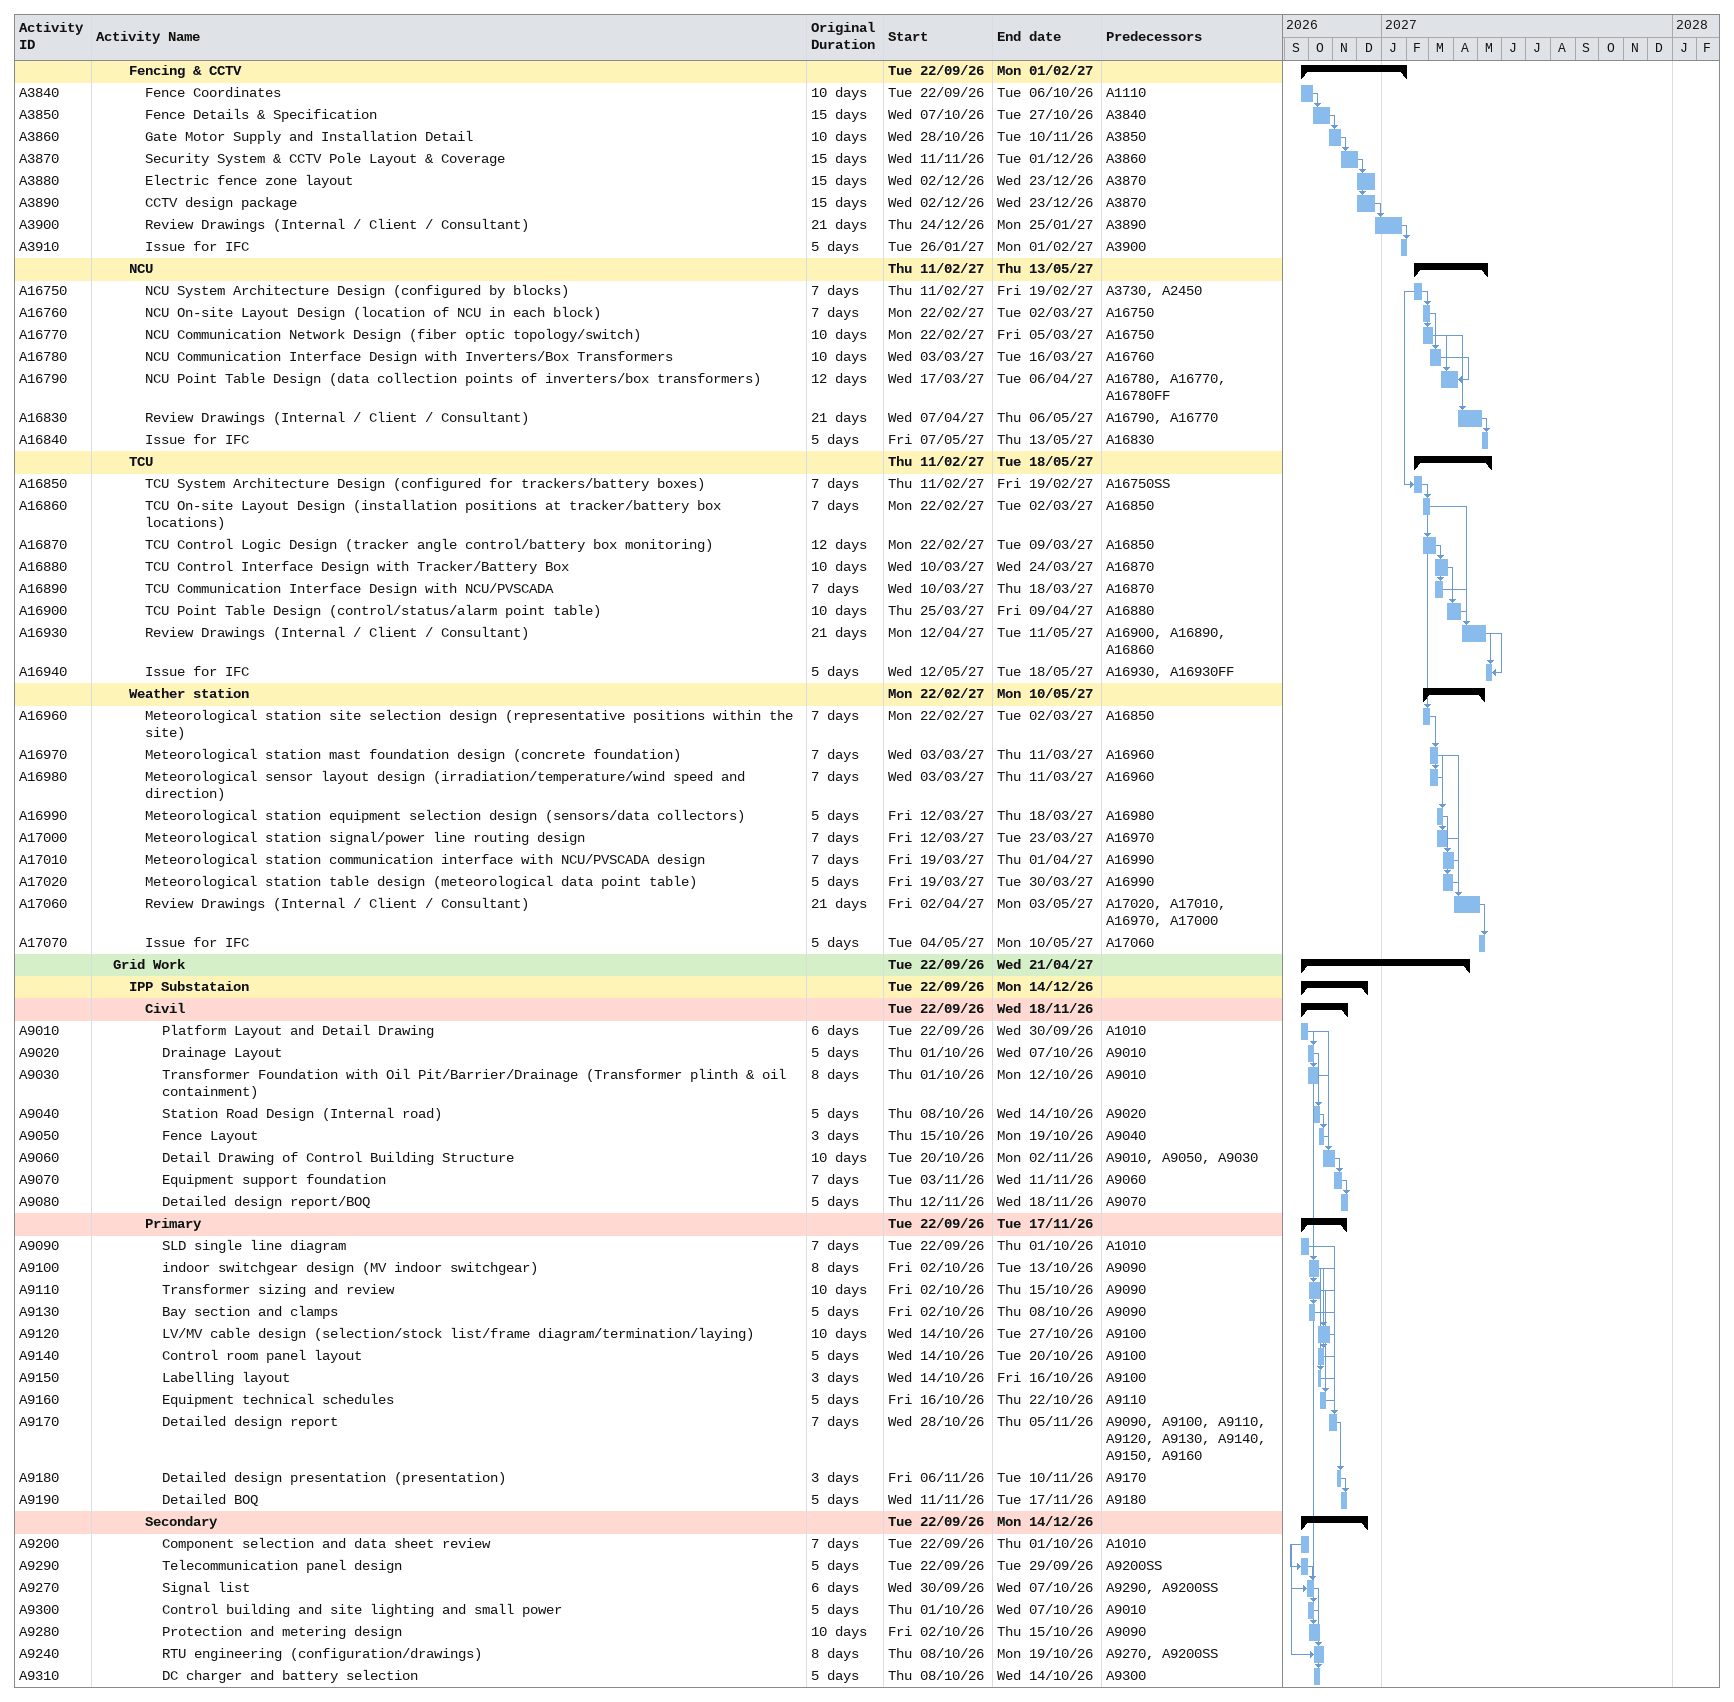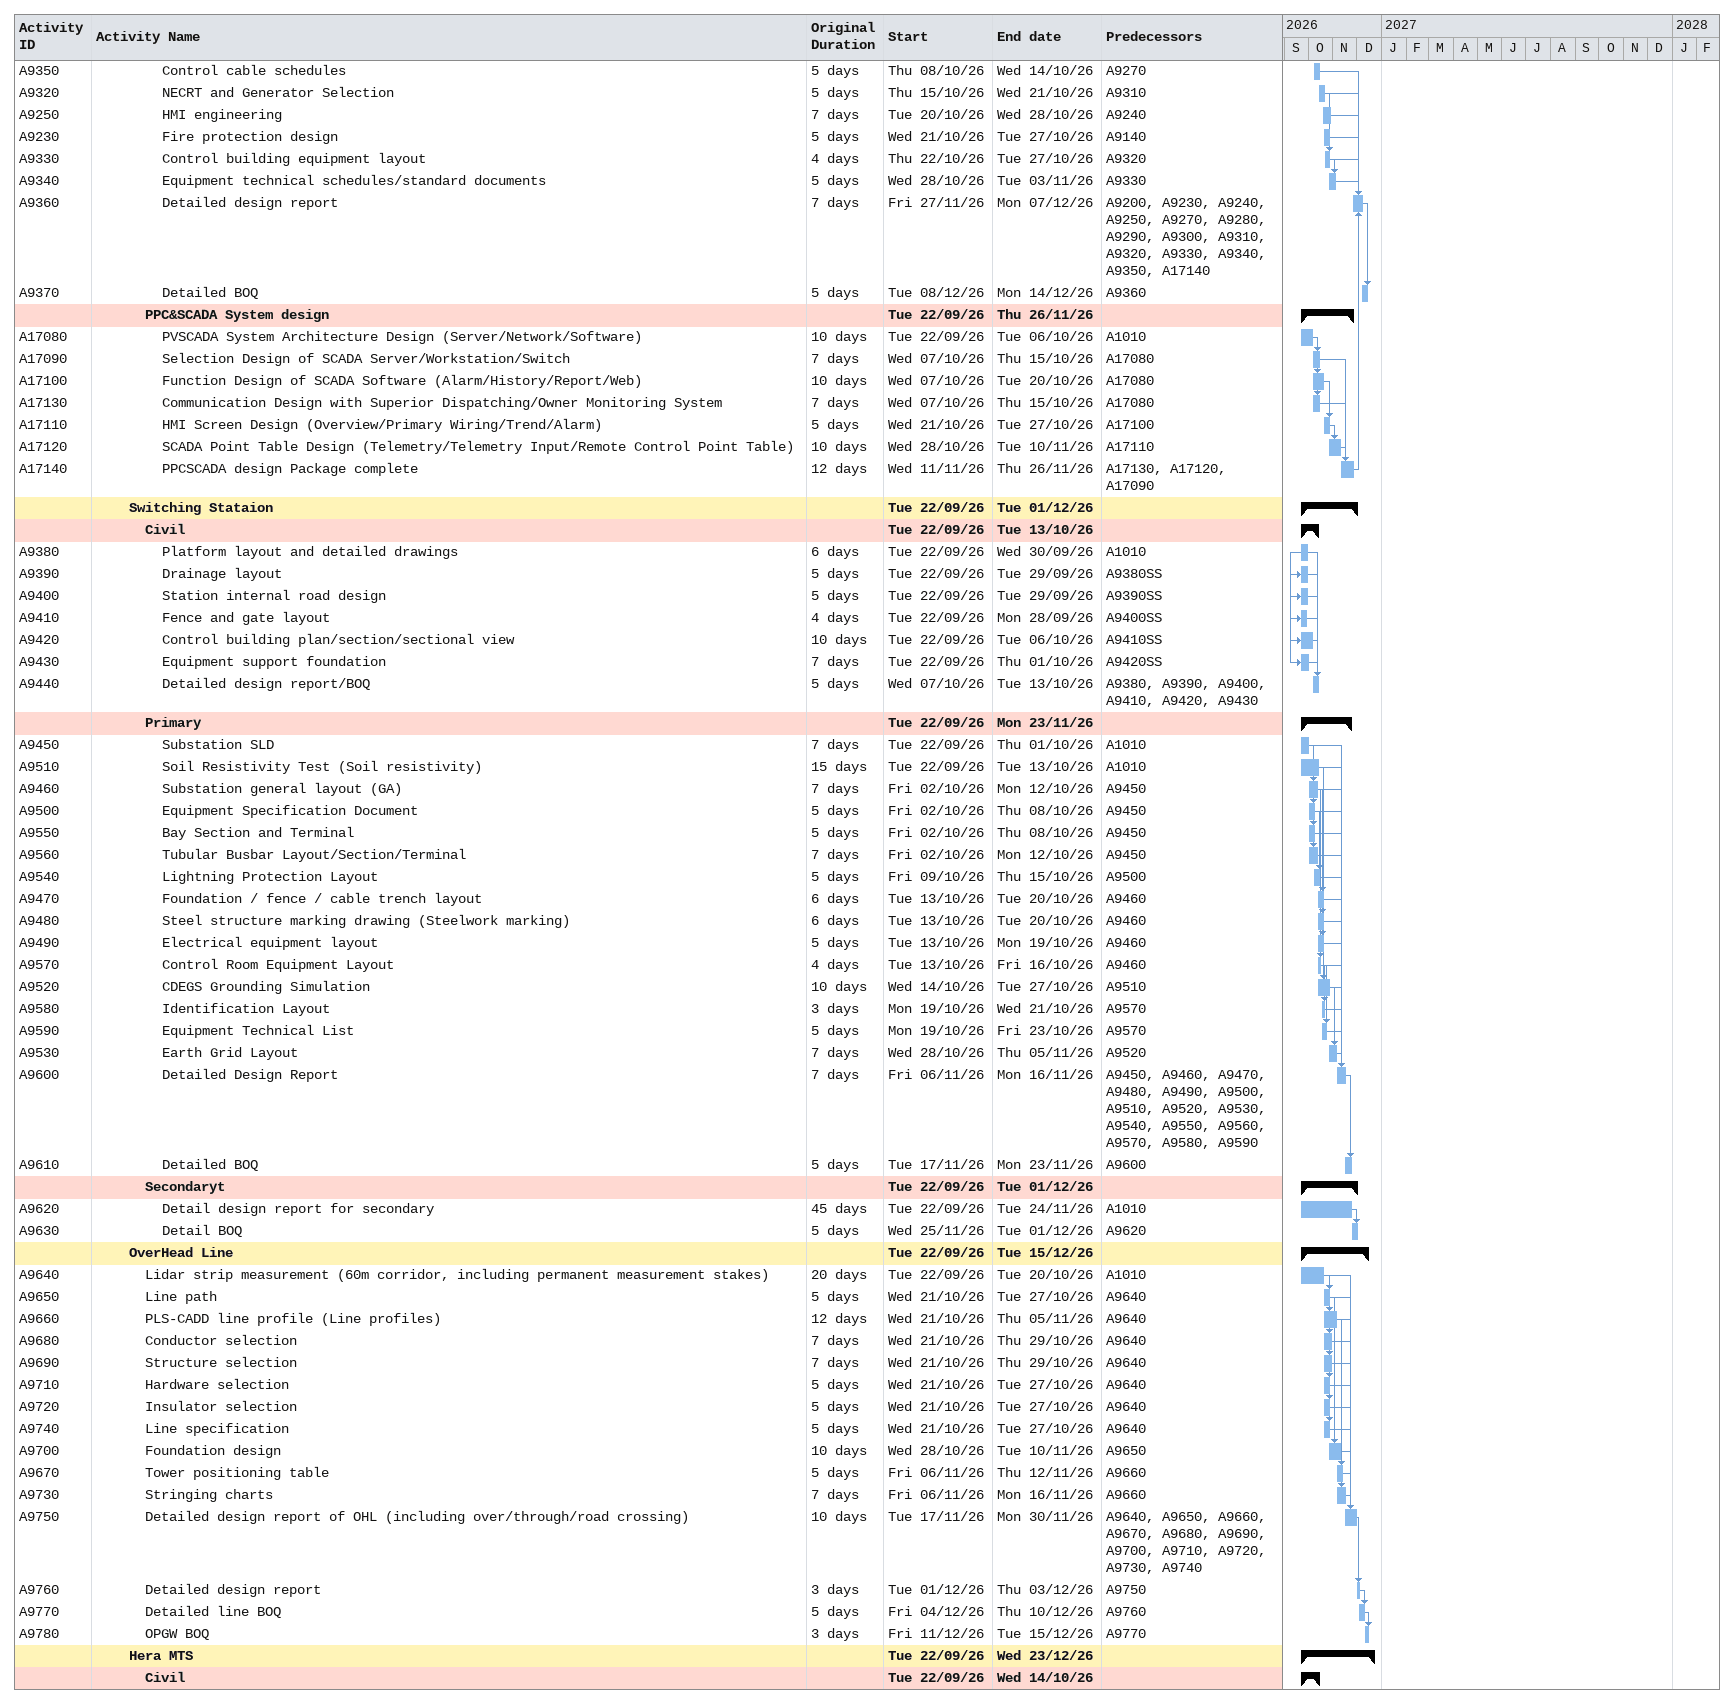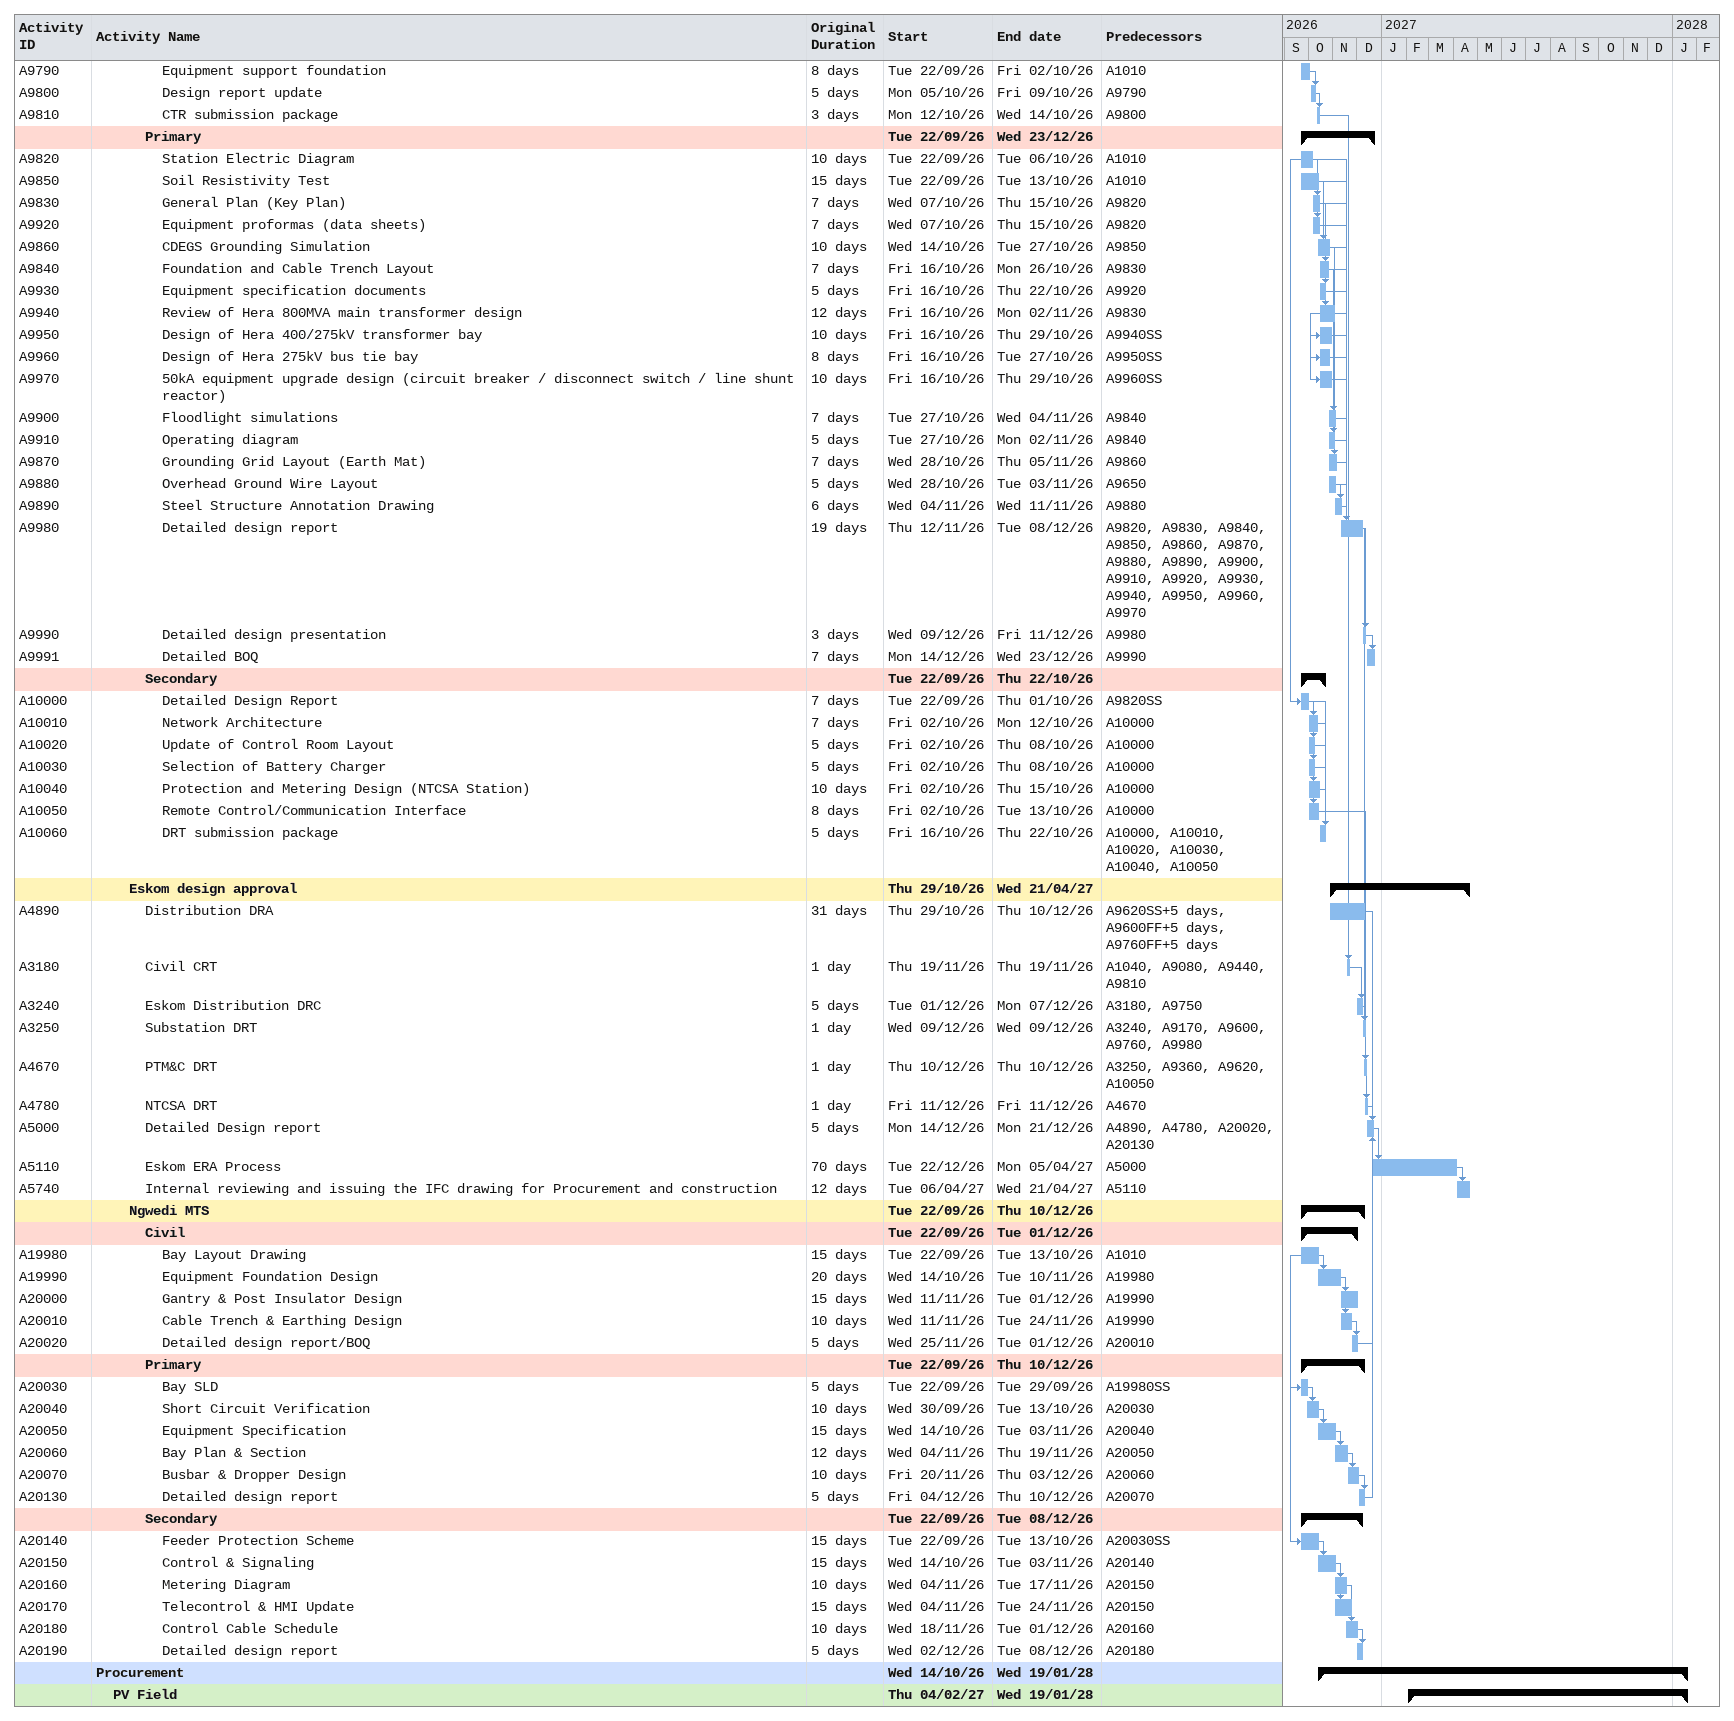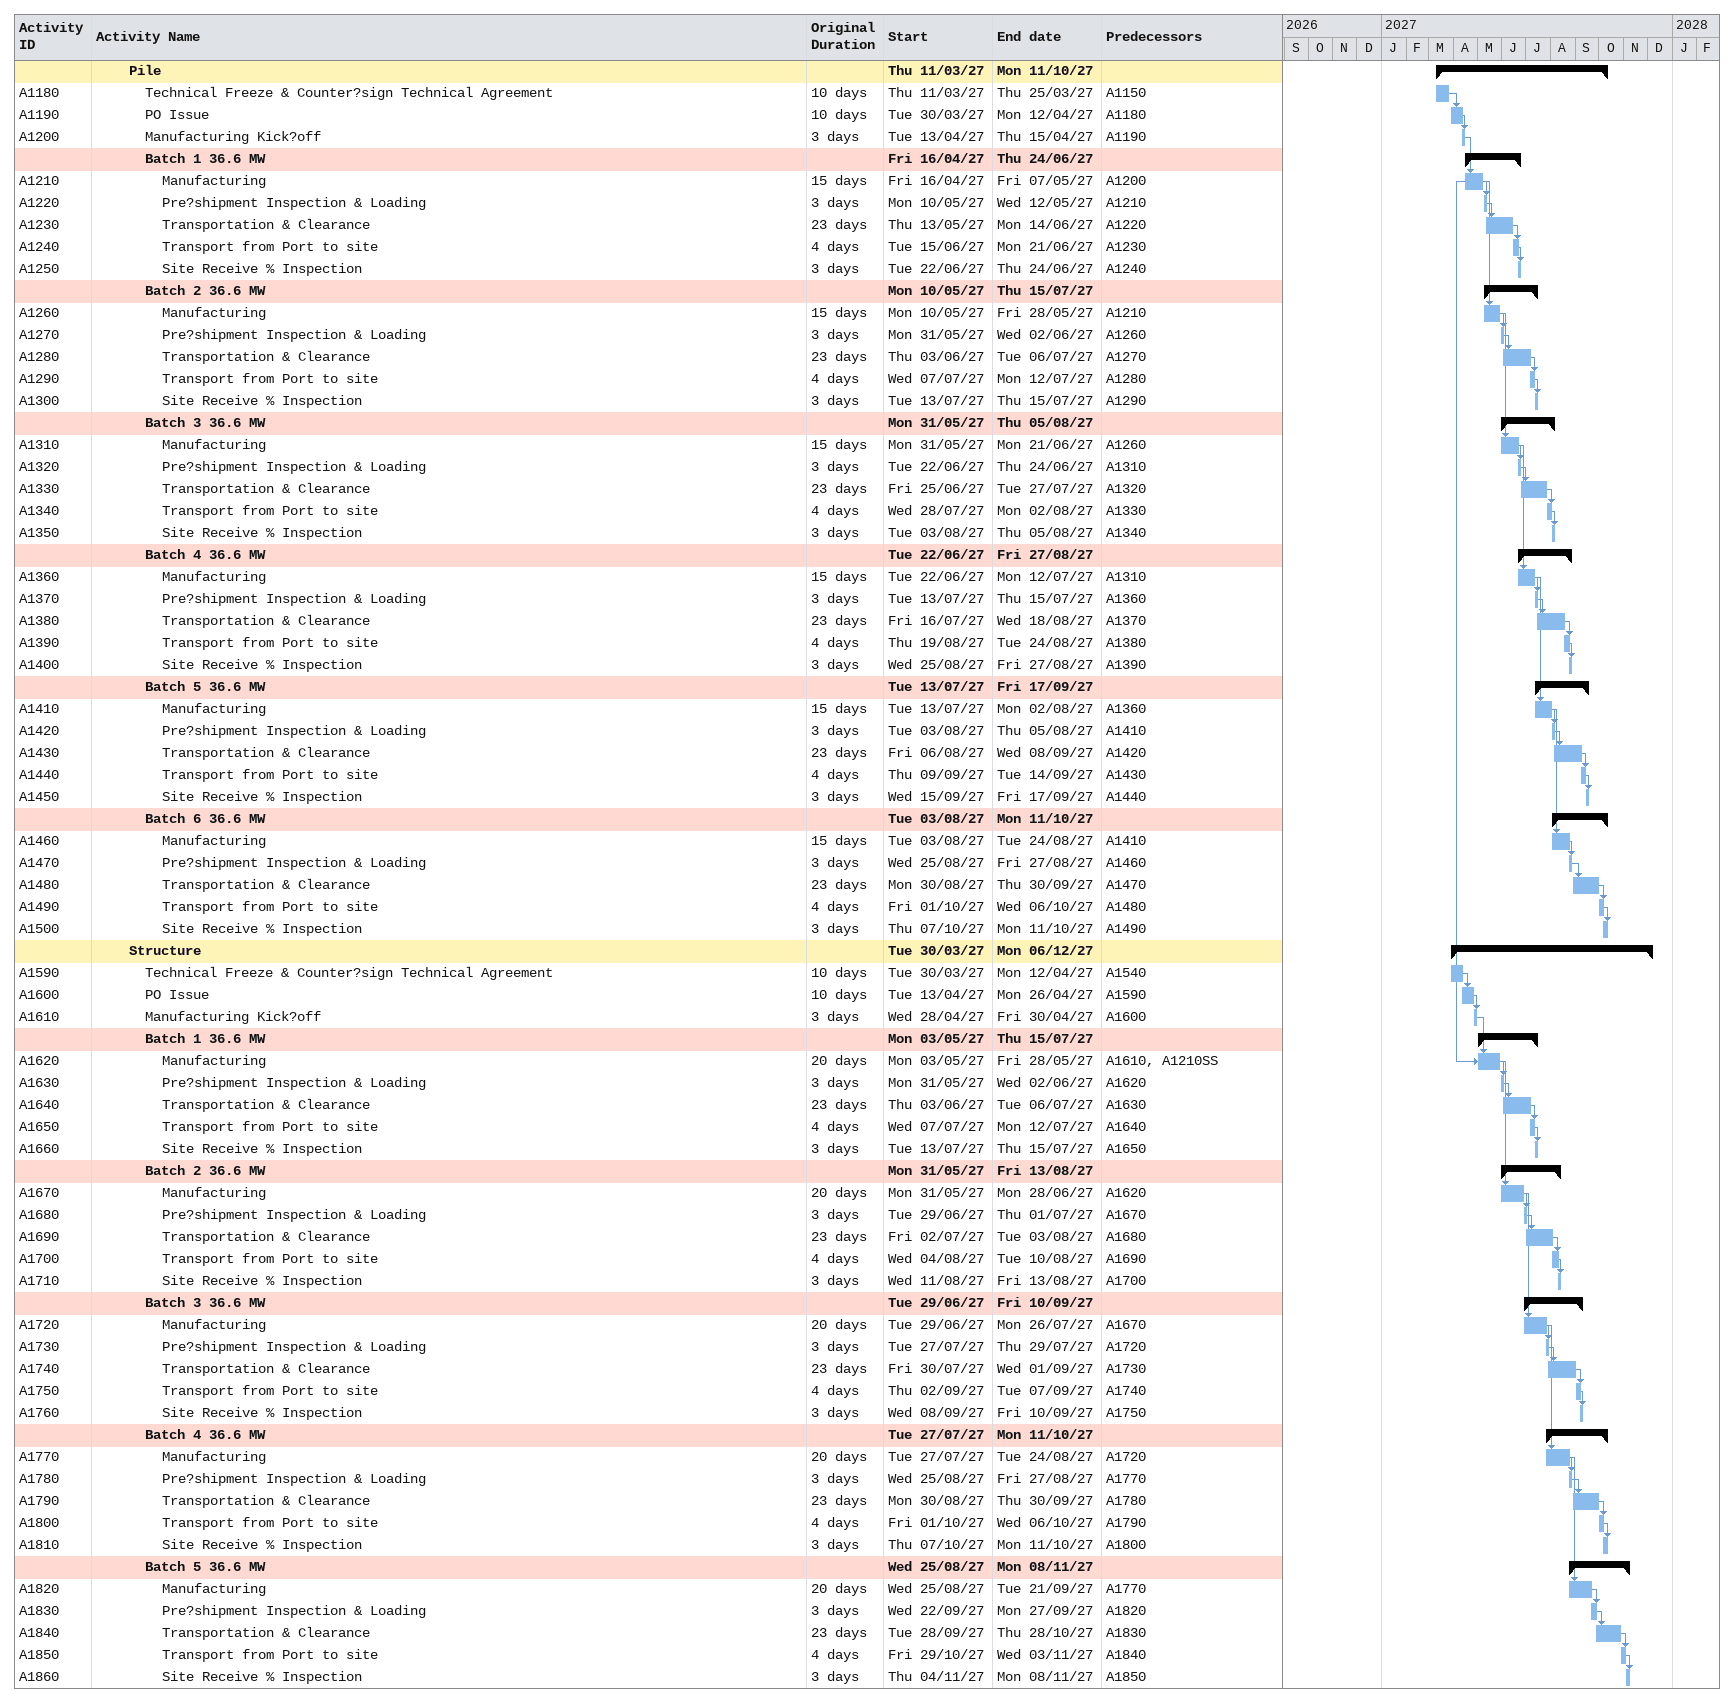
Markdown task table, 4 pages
| ID | Level | Task | Original duration | Start | Finish | Predecessors |
|---|---|---|---|---|---|---|
|  | 3 | **Fencing & CCTV** |  | 2026-09-22 | 2027-02-01 |  |
| A3840 | 4 | Fence Coordinates | 10d | 2026-09-22 | 2026-10-06 | A1110 |
| A3850 | 4 | Fence Details & Specification | 15d | 2026-10-07 | 2026-10-27 | A3840 |
| A3860 | 4 | Gate Motor Supply and Installation Detail | 10d | 2026-10-28 | 2026-11-10 | A3850 |
| A3870 | 4 | Security System & CCTV Pole Layout & Coverage | 15d | 2026-11-11 | 2026-12-01 | A3860 |
| A3880 | 4 | Electric fence zone layout | 15d | 2026-12-02 | 2026-12-23 | A3870 |
| A3890 | 4 | CCTV design package | 15d | 2026-12-02 | 2026-12-23 | A3870 |
| A3900 | 4 | Review Drawings (Internal / Client / Consultant) | 21d | 2026-12-24 | 2027-01-25 | A3890 |
| A3910 | 4 | Issue for IFC | 5d | 2027-01-26 | 2027-02-01 | A3900 |
|  | 3 | **NCU** |  | 2027-02-11 | 2027-05-13 |  |
| A16750 | 4 | NCU System Architecture Design (configured by blocks) | 7d | 2027-02-11 | 2027-02-19 | A3730, A2450 |
| A16760 | 4 | NCU On-site Layout Design (location of NCU in each block) | 7d | 2027-02-22 | 2027-03-02 | A16750 |
| A16770 | 4 | NCU Communication Network Design (fiber optic topology/switch) | 10d | 2027-02-22 | 2027-03-05 | A16750 |
| A16780 | 4 | NCU Communication Interface Design with Inverters/Box Transformers | 10d | 2027-03-03 | 2027-03-16 | A16760 |
| A16790 | 4 | NCU Point Table Design (data collection points of inverters/box transformers) | 12d | 2027-03-17 | 2027-04-06 | A16780, A16770, A16780FF |
| A16830 | 4 | Review Drawings (Internal / Client / Consultant) | 21d | 2027-04-07 | 2027-05-06 | A16790, A16770 |
| A16840 | 4 | Issue for IFC | 5d | 2027-05-07 | 2027-05-13 | A16830 |
|  | 3 | **TCU** |  | 2027-02-11 | 2027-05-18 |  |
| A16850 | 4 | TCU System Architecture Design (configured for trackers/battery boxes) | 7d | 2027-02-11 | 2027-02-19 | A16750SS |
| A16860 | 4 | TCU On-site Layout Design (installation positions at tracker/battery box locations) | 7d | 2027-02-22 | 2027-03-02 | A16850 |
| A16870 | 4 | TCU Control Logic Design (tracker angle control/battery box monitoring) | 12d | 2027-02-22 | 2027-03-09 | A16850 |
| A16880 | 4 | TCU Control Interface Design with Tracker/Battery Box | 10d | 2027-03-10 | 2027-03-24 | A16870 |
| A16890 | 4 | TCU Communication Interface Design with NCU/PVSCADA | 7d | 2027-03-10 | 2027-03-18 | A16870 |
| A16900 | 4 | TCU Point Table Design (control/status/alarm point table) | 10d | 2027-03-25 | 2027-04-09 | A16880 |
| A16930 | 4 | Review Drawings (Internal / Client / Consultant) | 21d | 2027-04-12 | 2027-05-11 | A16900, A16890, A16860 |
| A16940 | 4 | Issue for IFC | 5d | 2027-05-12 | 2027-05-18 | A16930, A16930FF |
|  | 3 | **Weather station** |  | 2027-02-22 | 2027-05-10 |  |
| A16960 | 4 | Meteorological station site selection design (representative positions within the site) | 7d | 2027-02-22 | 2027-03-02 | A16850 |
| A16970 | 4 | Meteorological station mast foundation design (concrete foundation) | 7d | 2027-03-03 | 2027-03-11 | A16960 |
| A16980 | 4 | Meteorological sensor layout design (irradiation/temperature/wind speed and direction) | 7d | 2027-03-03 | 2027-03-11 | A16960 |
| A16990 | 4 | Meteorological station equipment selection design (sensors/data collectors) | 5d | 2027-03-12 | 2027-03-18 | A16980 |
| A17000 | 4 | Meteorological station signal/power line routing design | 7d | 2027-03-12 | 2027-03-23 | A16970 |
| A17010 | 4 | Meteorological station communication interface with NCU/PVSCADA design | 7d | 2027-03-19 | 2027-04-01 | A16990 |
| A17020 | 4 | Meteorological station table design (meteorological data point table) | 5d | 2027-03-19 | 2027-03-30 | A16990 |
| A17060 | 4 | Review Drawings (Internal / Client / Consultant) | 21d | 2027-04-02 | 2027-05-03 | A17020, A17010, A16970, A17000 |
| A17070 | 4 | Issue for IFC | 5d | 2027-05-04 | 2027-05-10 | A17060 |
|  | 2 | **Grid Work** |  | 2026-09-22 | 2027-04-21 |  |
|  | 3 | **IPP Substataion** |  | 2026-09-22 | 2026-12-14 |  |
|  | 4 | **Civil** |  | 2026-09-22 | 2026-11-18 |  |
| A9010 | 5 | Platform Layout and Detail Drawing | 6d | 2026-09-22 | 2026-09-30 | A1010 |
| A9020 | 5 | Drainage Layout | 5d | 2026-10-01 | 2026-10-07 | A9010 |
| A9030 | 5 | Transformer Foundation with Oil Pit/Barrier/Drainage (Transformer plinth & oil containment) | 8d | 2026-10-01 | 2026-10-12 | A9010 |
| A9040 | 5 | Station Road Design (Internal road) | 5d | 2026-10-08 | 2026-10-14 | A9020 |
| A9050 | 5 | Fence Layout | 3d | 2026-10-15 | 2026-10-19 | A9040 |
| A9060 | 5 | Detail Drawing of Control Building Structure | 10d | 2026-10-20 | 2026-11-02 | A9010, A9050, A9030 |
| A9070 | 5 | Equipment support foundation | 7d | 2026-11-03 | 2026-11-11 | A9060 |
| A9080 | 5 | Detailed design report/BOQ | 5d | 2026-11-12 | 2026-11-18 | A9070 |
|  | 4 | **Primary** |  | 2026-09-22 | 2026-11-17 |  |
| A9090 | 5 | SLD single line diagram | 7d | 2026-09-22 | 2026-10-01 | A1010 |
| A9100 | 5 | indoor switchgear design (MV indoor switchgear) | 8d | 2026-10-02 | 2026-10-13 | A9090 |
| A9110 | 5 | Transformer sizing and review | 10d | 2026-10-02 | 2026-10-15 | A9090 |
| A9130 | 5 | Bay section and clamps | 5d | 2026-10-02 | 2026-10-08 | A9090 |
| A9120 | 5 | LV/MV cable design (selection/stock list/frame diagram/termination/laying) | 10d | 2026-10-14 | 2026-10-27 | A9100 |
| A9140 | 5 | Control room panel layout | 5d | 2026-10-14 | 2026-10-20 | A9100 |
| A9150 | 5 | Labelling layout | 3d | 2026-10-14 | 2026-10-16 | A9100 |
| A9160 | 5 | Equipment technical schedules | 5d | 2026-10-16 | 2026-10-22 | A9110 |
| A9170 | 5 | Detailed design report | 7d | 2026-10-28 | 2026-11-05 | A9090, A9100, A9110, A9120, A9130, A9140, A9150, A9160 |
| A9180 | 5 | Detailed design presentation (presentation) | 3d | 2026-11-06 | 2026-11-10 | A9170 |
| A9190 | 5 | Detailed BOQ | 5d | 2026-11-11 | 2026-11-17 | A9180 |
|  | 4 | **Secondary** |  | 2026-09-22 | 2026-12-14 |  |
| A9200 | 5 | Component selection and data sheet review | 7d | 2026-09-22 | 2026-10-01 | A1010 |
| A9290 | 5 | Telecommunication panel design | 5d | 2026-09-22 | 2026-09-29 | A9200SS |
| A9270 | 5 | Signal list | 6d | 2026-09-30 | 2026-10-07 | A9290, A9200SS |
| A9300 | 5 | Control building and site lighting and small power | 5d | 2026-10-01 | 2026-10-07 | A9010 |
| A9280 | 5 | Protection and metering design | 10d | 2026-10-02 | 2026-10-15 | A9090 |
| A9240 | 5 | RTU engineering (configuration/drawings) | 8d | 2026-10-08 | 2026-10-19 | A9270, A9200SS |
| A9310 | 5 | DC charger and battery selection | 5d | 2026-10-08 | 2026-10-14 | A9300 |
| A9350 | 5 | Control cable schedules | 5d | 2026-10-08 | 2026-10-14 | A9270 |
| A9320 | 5 | NECRT and Generator Selection | 5d | 2026-10-15 | 2026-10-21 | A9310 |
| A9250 | 5 | HMI engineering | 7d | 2026-10-20 | 2026-10-28 | A9240 |
| A9230 | 5 | Fire protection design | 5d | 2026-10-21 | 2026-10-27 | A9140 |
| A9330 | 5 | Control building equipment layout | 4d | 2026-10-22 | 2026-10-27 | A9320 |
| A9340 | 5 | Equipment technical schedules/standard documents | 5d | 2026-10-28 | 2026-11-03 | A9330 |
| A9360 | 5 | Detailed design report | 7d | 2026-11-27 | 2026-12-07 | A9200, A9230, A9240, A9250, A9270, A9280, A9290, A9300, A9310, A9320, A9330, A9340, A9350, A17140 |
| A9370 | 5 | Detailed BOQ | 5d | 2026-12-08 | 2026-12-14 | A9360 |
|  | 4 | **PPC&SCADA System design** |  | 2026-09-22 | 2026-11-26 |  |
| A17080 | 5 | PVSCADA System Architecture Design (Server/Network/Software) | 10d | 2026-09-22 | 2026-10-06 | A1010 |
| A17090 | 5 | Selection Design of SCADA Server/Workstation/Switch | 7d | 2026-10-07 | 2026-10-15 | A17080 |
| A17100 | 5 | Function Design of SCADA Software (Alarm/History/Report/Web) | 10d | 2026-10-07 | 2026-10-20 | A17080 |
| A17130 | 5 | Communication Design with Superior Dispatching/Owner Monitoring System | 7d | 2026-10-07 | 2026-10-15 | A17080 |
| A17110 | 5 | HMI Screen Design (Overview/Primary Wiring/Trend/Alarm) | 5d | 2026-10-21 | 2026-10-27 | A17100 |
| A17120 | 5 | SCADA Point Table Design (Telemetry/Telemetry Input/Remote Control Point Table) | 10d | 2026-10-28 | 2026-11-10 | A17110 |
| A17140 | 5 | PPCSCADA design Package complete | 12d | 2026-11-11 | 2026-11-26 | A17130, A17120, A17090 |
|  | 3 | **Switching Stataion** |  | 2026-09-22 | 2026-12-01 |  |
|  | 4 | **Civil** |  | 2026-09-22 | 2026-10-13 |  |
| A9380 | 5 | Platform layout and detailed drawings | 6d | 2026-09-22 | 2026-09-30 | A1010 |
| A9390 | 5 | Drainage layout | 5d | 2026-09-22 | 2026-09-29 | A9380SS |
| A9400 | 5 | Station internal road design | 5d | 2026-09-22 | 2026-09-29 | A9390SS |
| A9410 | 5 | Fence and gate layout | 4d | 2026-09-22 | 2026-09-28 | A9400SS |
| A9420 | 5 | Control building plan/section/sectional view | 10d | 2026-09-22 | 2026-10-06 | A9410SS |
| A9430 | 5 | Equipment support foundation | 7d | 2026-09-22 | 2026-10-01 | A9420SS |
| A9440 | 5 | Detailed design report/BOQ | 5d | 2026-10-07 | 2026-10-13 | A9380, A9390, A9400, A9410, A9420, A9430 |
|  | 4 | **Primary** |  | 2026-09-22 | 2026-11-23 |  |
| A9450 | 5 | Substation SLD | 7d | 2026-09-22 | 2026-10-01 | A1010 |
| A9510 | 5 | Soil Resistivity Test (Soil resistivity) | 15d | 2026-09-22 | 2026-10-13 | A1010 |
| A9460 | 5 | Substation general layout (GA) | 7d | 2026-10-02 | 2026-10-12 | A9450 |
| A9500 | 5 | Equipment Specification Document | 5d | 2026-10-02 | 2026-10-08 | A9450 |
| A9550 | 5 | Bay Section and Terminal | 5d | 2026-10-02 | 2026-10-08 | A9450 |
| A9560 | 5 | Tubular Busbar Layout/Section/Terminal | 7d | 2026-10-02 | 2026-10-12 | A9450 |
| A9540 | 5 | Lightning Protection Layout | 5d | 2026-10-09 | 2026-10-15 | A9500 |
| A9470 | 5 | Foundation / fence / cable trench layout | 6d | 2026-10-13 | 2026-10-20 | A9460 |
| A9480 | 5 | Steel structure marking drawing (Steelwork marking) | 6d | 2026-10-13 | 2026-10-20 | A9460 |
| A9490 | 5 | Electrical equipment layout | 5d | 2026-10-13 | 2026-10-19 | A9460 |
| A9570 | 5 | Control Room Equipment Layout | 4d | 2026-10-13 | 2026-10-16 | A9460 |
| A9520 | 5 | CDEGS Grounding Simulation | 10d | 2026-10-14 | 2026-10-27 | A9510 |
| A9580 | 5 | Identification Layout | 3d | 2026-10-19 | 2026-10-21 | A9570 |
| A9590 | 5 | Equipment Technical List | 5d | 2026-10-19 | 2026-10-23 | A9570 |
| A9530 | 5 | Earth Grid Layout | 7d | 2026-10-28 | 2026-11-05 | A9520 |
| A9600 | 5 | Detailed Design Report | 7d | 2026-11-06 | 2026-11-16 | A9450, A9460, A9470, A9480, A9490, A9500, A9510, A9520, A9530, A9540, A9550, A9560, A9570, A9580, A9590 |
| A9610 | 5 | Detailed BOQ | 5d | 2026-11-17 | 2026-11-23 | A9600 |
|  | 4 | **Secondaryt** |  | 2026-09-22 | 2026-12-01 |  |
| A9620 | 5 | Detail design report for secondary | 45d | 2026-09-22 | 2026-11-24 | A1010 |
| A9630 | 5 | Detail BOQ | 5d | 2026-11-25 | 2026-12-01 | A9620 |
|  | 3 | **OverHead Line** |  | 2026-09-22 | 2026-12-15 |  |
| A9640 | 4 | Lidar strip measurement (60m corridor, including permanent measurement stakes) | 20d | 2026-09-22 | 2026-10-20 | A1010 |
| A9650 | 4 | Line path | 5d | 2026-10-21 | 2026-10-27 | A9640 |
| A9660 | 4 | PLS-CADD line profile (Line profiles) | 12d | 2026-10-21 | 2026-11-05 | A9640 |
| A9680 | 4 | Conductor selection | 7d | 2026-10-21 | 2026-10-29 | A9640 |
| A9690 | 4 | Structure selection | 7d | 2026-10-21 | 2026-10-29 | A9640 |
| A9710 | 4 | Hardware selection | 5d | 2026-10-21 | 2026-10-27 | A9640 |
| A9720 | 4 | Insulator selection | 5d | 2026-10-21 | 2026-10-27 | A9640 |
| A9740 | 4 | Line specification | 5d | 2026-10-21 | 2026-10-27 | A9640 |
| A9700 | 4 | Foundation design | 10d | 2026-10-28 | 2026-11-10 | A9650 |
| A9670 | 4 | Tower positioning table | 5d | 2026-11-06 | 2026-11-12 | A9660 |
| A9730 | 4 | Stringing charts | 7d | 2026-11-06 | 2026-11-16 | A9660 |
| A9750 | 4 | Detailed design report of OHL (including over/through/road crossing) | 10d | 2026-11-17 | 2026-11-30 | A9640, A9650, A9660, A9670, A9680, A9690, A9700, A9710, A9720, A9730, A9740 |
| A9760 | 4 | Detailed design report | 3d | 2026-12-01 | 2026-12-03 | A9750 |
| A9770 | 4 | Detailed line BOQ | 5d | 2026-12-04 | 2026-12-10 | A9760 |
| A9780 | 4 | OPGW BOQ | 3d | 2026-12-11 | 2026-12-15 | A9770 |
|  | 3 | **Hera MTS** |  | 2026-09-22 | 2026-12-23 |  |
|  | 4 | **Civil** |  | 2026-09-22 | 2026-10-14 |  |
| A9790 | 5 | Equipment support foundation | 8d | 2026-09-22 | 2026-10-02 | A1010 |
| A9800 | 5 | Design report update | 5d | 2026-10-05 | 2026-10-09 | A9790 |
| A9810 | 5 | CTR submission package | 3d | 2026-10-12 | 2026-10-14 | A9800 |
|  | 4 | **Primary** |  | 2026-09-22 | 2026-12-23 |  |
| A9820 | 5 | Station Electric Diagram | 10d | 2026-09-22 | 2026-10-06 | A1010 |
| A9850 | 5 | Soil Resistivity Test | 15d | 2026-09-22 | 2026-10-13 | A1010 |
| A9830 | 5 | General Plan (Key Plan) | 7d | 2026-10-07 | 2026-10-15 | A9820 |
| A9920 | 5 | Equipment proformas (data sheets) | 7d | 2026-10-07 | 2026-10-15 | A9820 |
| A9860 | 5 | CDEGS Grounding Simulation | 10d | 2026-10-14 | 2026-10-27 | A9850 |
| A9840 | 5 | Foundation and Cable Trench Layout | 7d | 2026-10-16 | 2026-10-26 | A9830 |
| A9930 | 5 | Equipment specification documents | 5d | 2026-10-16 | 2026-10-22 | A9920 |
| A9940 | 5 | Review of Hera 800MVA main transformer design | 12d | 2026-10-16 | 2026-11-02 | A9830 |
| A9950 | 5 | Design of Hera 400/275kV transformer bay | 10d | 2026-10-16 | 2026-10-29 | A9940SS |
| A9960 | 5 | Design of Hera 275kV bus tie bay | 8d | 2026-10-16 | 2026-10-27 | A9950SS |
| A9970 | 5 | 50kA equipment upgrade design (circuit breaker / disconnect switch / line shunt reactor) | 10d | 2026-10-16 | 2026-10-29 | A9960SS |
| A9900 | 5 | Floodlight simulations | 7d | 2026-10-27 | 2026-11-04 | A9840 |
| A9910 | 5 | Operating diagram | 5d | 2026-10-27 | 2026-11-02 | A9840 |
| A9870 | 5 | Grounding Grid Layout (Earth Mat) | 7d | 2026-10-28 | 2026-11-05 | A9860 |
| A9880 | 5 | Overhead Ground Wire Layout | 5d | 2026-10-28 | 2026-11-03 | A9650 |
| A9890 | 5 | Steel Structure Annotation Drawing | 6d | 2026-11-04 | 2026-11-11 | A9880 |
| A9980 | 5 | Detailed design report | 19d | 2026-11-12 | 2026-12-08 | A9820, A9830, A9840, A9850, A9860, A9870, A9880, A9890, A9900, A9910, A9920, A9930, A9940, A9950, A9960, A9970 |
| A9990 | 5 | Detailed design presentation | 3d | 2026-12-09 | 2026-12-11 | A9980 |
| A9991 | 5 | Detailed BOQ | 7d | 2026-12-14 | 2026-12-23 | A9990 |
|  | 4 | **Secondary** |  | 2026-09-22 | 2026-10-22 |  |
| A10000 | 5 | Detailed Design Report | 7d | 2026-09-22 | 2026-10-01 | A9820SS |
| A10010 | 5 | Network Architecture | 7d | 2026-10-02 | 2026-10-12 | A10000 |
| A10020 | 5 | Update of Control Room Layout | 5d | 2026-10-02 | 2026-10-08 | A10000 |
| A10030 | 5 | Selection of Battery Charger | 5d | 2026-10-02 | 2026-10-08 | A10000 |
| A10040 | 5 | Protection and Metering Design (NTCSA Station) | 10d | 2026-10-02 | 2026-10-15 | A10000 |
| A10050 | 5 | Remote Control/Communication Interface | 8d | 2026-10-02 | 2026-10-13 | A10000 |
| A10060 | 5 | DRT submission package | 5d | 2026-10-16 | 2026-10-22 | A10000, A10010, A10020, A10030, A10040, A10050 |
|  | 3 | **Eskom design approval** |  | 2026-10-29 | 2027-04-21 |  |
| A4890 | 4 | Distribution DRA | 31d | 2026-10-29 | 2026-12-10 | A9620SS+5d, A9600FF+5d, A9760FF+5d |
| A3180 | 4 | Civil CRT | 1d | 2026-11-19 | 2026-11-19 | A1040, A9080, A9440, A9810 |
| A3240 | 4 | Eskom Distribution DRC | 5d | 2026-12-01 | 2026-12-07 | A3180, A9750 |
| A3250 | 4 | Substation DRT | 1d | 2026-12-09 | 2026-12-09 | A3240, A9170, A9600, A9760, A9980 |
| A4670 | 4 | PTM&C DRT | 1d | 2026-12-10 | 2026-12-10 | A3250, A9360, A9620, A10050 |
| A4780 | 4 | NTCSA DRT | 1d | 2026-12-11 | 2026-12-11 | A4670 |
| A5000 | 4 | Detailed Design report | 5d | 2026-12-14 | 2026-12-21 | A4890, A4780, A20020, A20130 |
| A5110 | 4 | Eskom ERA Process | 70d | 2026-12-22 | 2027-04-05 | A5000 |
| A5740 | 4 | Internal reviewing and issuing the IFC drawing for Procurement and construction | 12d | 2027-04-06 | 2027-04-21 | A5110 |
|  | 3 | **Ngwedi MTS** |  | 2026-09-22 | 2026-12-10 |  |
|  | 4 | **Civil** |  | 2026-09-22 | 2026-12-01 |  |
| A19980 | 5 | Bay Layout Drawing | 15d | 2026-09-22 | 2026-10-13 | A1010 |
| A19990 | 5 | Equipment Foundation Design | 20d | 2026-10-14 | 2026-11-10 | A19980 |
| A20000 | 5 | Gantry & Post Insulator Design | 15d | 2026-11-11 | 2026-12-01 | A19990 |
| A20010 | 5 | Cable Trench & Earthing Design | 10d | 2026-11-11 | 2026-11-24 | A19990 |
| A20020 | 5 | Detailed design report/BOQ | 5d | 2026-11-25 | 2026-12-01 | A20010 |
|  | 4 | **Primary** |  | 2026-09-22 | 2026-12-10 |  |
| A20030 | 5 | Bay SLD | 5d | 2026-09-22 | 2026-09-29 | A19980SS |
| A20040 | 5 | Short Circuit Verification | 10d | 2026-09-30 | 2026-10-13 | A20030 |
| A20050 | 5 | Equipment Specification | 15d | 2026-10-14 | 2026-11-03 | A20040 |
| A20060 | 5 | Bay Plan & Section | 12d | 2026-11-04 | 2026-11-19 | A20050 |
| A20070 | 5 | Busbar & Dropper Design | 10d | 2026-11-20 | 2026-12-03 | A20060 |
| A20130 | 5 | Detailed design report | 5d | 2026-12-04 | 2026-12-10 | A20070 |
|  | 4 | **Secondary** |  | 2026-09-22 | 2026-12-08 |  |
| A20140 | 5 | Feeder Protection Scheme | 15d | 2026-09-22 | 2026-10-13 | A20030SS |
| A20150 | 5 | Control & Signaling | 15d | 2026-10-14 | 2026-11-03 | A20140 |
| A20160 | 5 | Metering Diagram | 10d | 2026-11-04 | 2026-11-17 | A20150 |
| A20170 | 5 | Telecontrol & HMI Update | 15d | 2026-11-04 | 2026-11-24 | A20150 |
| A20180 | 5 | Control Cable Schedule | 10d | 2026-11-18 | 2026-12-01 | A20160 |
| A20190 | 5 | Detailed design report | 5d | 2026-12-02 | 2026-12-08 | A20180 |
|  | 1 | **Procurement** |  | 2026-10-14 | 2028-01-19 |  |
|  | 2 | **PV Field** |  | 2027-02-04 | 2028-01-19 |  |
|  | 3 | **Pile** |  | 2027-03-11 | 2027-10-11 |  |
| A1180 | 4 | Technical Freeze & Counter?sign Technical Agreement | 10d | 2027-03-11 | 2027-03-25 | A1150 |
| A1190 | 4 | PO Issue | 10d | 2027-03-30 | 2027-04-12 | A1180 |
| A1200 | 4 | Manufacturing Kick?off | 3d | 2027-04-13 | 2027-04-15 | A1190 |
|  | 4 | **Batch 1 36.6 MW** |  | 2027-04-16 | 2027-06-24 |  |
| A1210 | 5 | Manufacturing | 15d | 2027-04-16 | 2027-05-07 | A1200 |
| A1220 | 5 | Pre?shipment Inspection & Loading | 3d | 2027-05-10 | 2027-05-12 | A1210 |
| A1230 | 5 | Transportation & Clearance | 23d | 2027-05-13 | 2027-06-14 | A1220 |
| A1240 | 5 | Transport from Port to site | 4d | 2027-06-15 | 2027-06-21 | A1230 |
| A1250 | 5 | Site Receive % Inspection | 3d | 2027-06-22 | 2027-06-24 | A1240 |
|  | 4 | **Batch 2 36.6 MW** |  | 2027-05-10 | 2027-07-15 |  |
| A1260 | 5 | Manufacturing | 15d | 2027-05-10 | 2027-05-28 | A1210 |
| A1270 | 5 | Pre?shipment Inspection & Loading | 3d | 2027-05-31 | 2027-06-02 | A1260 |
| A1280 | 5 | Transportation & Clearance | 23d | 2027-06-03 | 2027-07-06 | A1270 |
| A1290 | 5 | Transport from Port to site | 4d | 2027-07-07 | 2027-07-12 | A1280 |
| A1300 | 5 | Site Receive % Inspection | 3d | 2027-07-13 | 2027-07-15 | A1290 |
|  | 4 | **Batch 3 36.6 MW** |  | 2027-05-31 | 2027-08-05 |  |
| A1310 | 5 | Manufacturing | 15d | 2027-05-31 | 2027-06-21 | A1260 |
| A1320 | 5 | Pre?shipment Inspection & Loading | 3d | 2027-06-22 | 2027-06-24 | A1310 |
| A1330 | 5 | Transportation & Clearance | 23d | 2027-06-25 | 2027-07-27 | A1320 |
| A1340 | 5 | Transport from Port to site | 4d | 2027-07-28 | 2027-08-02 | A1330 |
| A1350 | 5 | Site Receive % Inspection | 3d | 2027-08-03 | 2027-08-05 | A1340 |
|  | 4 | **Batch 4 36.6 MW** |  | 2027-06-22 | 2027-08-27 |  |
| A1360 | 5 | Manufacturing | 15d | 2027-06-22 | 2027-07-12 | A1310 |
| A1370 | 5 | Pre?shipment Inspection & Loading | 3d | 2027-07-13 | 2027-07-15 | A1360 |
| A1380 | 5 | Transportation & Clearance | 23d | 2027-07-16 | 2027-08-18 | A1370 |
| A1390 | 5 | Transport from Port to site | 4d | 2027-08-19 | 2027-08-24 | A1380 |
| A1400 | 5 | Site Receive % Inspection | 3d | 2027-08-25 | 2027-08-27 | A1390 |
|  | 4 | **Batch 5 36.6 MW** |  | 2027-07-13 | 2027-09-17 |  |
| A1410 | 5 | Manufacturing | 15d | 2027-07-13 | 2027-08-02 | A1360 |
| A1420 | 5 | Pre?shipment Inspection & Loading | 3d | 2027-08-03 | 2027-08-05 | A1410 |
| A1430 | 5 | Transportation & Clearance | 23d | 2027-08-06 | 2027-09-08 | A1420 |
| A1440 | 5 | Transport from Port to site | 4d | 2027-09-09 | 2027-09-14 | A1430 |
| A1450 | 5 | Site Receive % Inspection | 3d | 2027-09-15 | 2027-09-17 | A1440 |
|  | 4 | **Batch 6 36.6 MW** |  | 2027-08-03 | 2027-10-11 |  |
| A1460 | 5 | Manufacturing | 15d | 2027-08-03 | 2027-08-24 | A1410 |
| A1470 | 5 | Pre?shipment Inspection & Loading | 3d | 2027-08-25 | 2027-08-27 | A1460 |
| A1480 | 5 | Transportation & Clearance | 23d | 2027-08-30 | 2027-09-30 | A1470 |
| A1490 | 5 | Transport from Port to site | 4d | 2027-10-01 | 2027-10-06 | A1480 |
| A1500 | 5 | Site Receive % Inspection | 3d | 2027-10-07 | 2027-10-11 | A1490 |
|  | 3 | **Structure** |  | 2027-03-30 | 2027-12-06 |  |
| A1590 | 4 | Technical Freeze & Counter?sign Technical Agreement | 10d | 2027-03-30 | 2027-04-12 | A1540 |
| A1600 | 4 | PO Issue | 10d | 2027-04-13 | 2027-04-26 | A1590 |
| A1610 | 4 | Manufacturing Kick?off | 3d | 2027-04-28 | 2027-04-30 | A1600 |
|  | 4 | **Batch 1 36.6 MW** |  | 2027-05-03 | 2027-07-15 |  |
| A1620 | 5 | Manufacturing | 20d | 2027-05-03 | 2027-05-28 | A1610, A1210SS |
| A1630 | 5 | Pre?shipment Inspection & Loading | 3d | 2027-05-31 | 2027-06-02 | A1620 |
| A1640 | 5 | Transportation & Clearance | 23d | 2027-06-03 | 2027-07-06 | A1630 |
| A1650 | 5 | Transport from Port to site | 4d | 2027-07-07 | 2027-07-12 | A1640 |
| A1660 | 5 | Site Receive % Inspection | 3d | 2027-07-13 | 2027-07-15 | A1650 |
|  | 4 | **Batch 2 36.6 MW** |  | 2027-05-31 | 2027-08-13 |  |
| A1670 | 5 | Manufacturing | 20d | 2027-05-31 | 2027-06-28 | A1620 |
| A1680 | 5 | Pre?shipment Inspection & Loading | 3d | 2027-06-29 | 2027-07-01 | A1670 |
| A1690 | 5 | Transportation & Clearance | 23d | 2027-07-02 | 2027-08-03 | A1680 |
| A1700 | 5 | Transport from Port to site | 4d | 2027-08-04 | 2027-08-10 | A1690 |
| A1710 | 5 | Site Receive % Inspection | 3d | 2027-08-11 | 2027-08-13 | A1700 |
|  | 4 | **Batch 3 36.6 MW** |  | 2027-06-29 | 2027-09-10 |  |
| A1720 | 5 | Manufacturing | 20d | 2027-06-29 | 2027-07-26 | A1670 |
| A1730 | 5 | Pre?shipment Inspection & Loading | 3d | 2027-07-27 | 2027-07-29 | A1720 |
| A1740 | 5 | Transportation & Clearance | 23d | 2027-07-30 | 2027-09-01 | A1730 |
| A1750 | 5 | Transport from Port to site | 4d | 2027-09-02 | 2027-09-07 | A1740 |
| A1760 | 5 | Site Receive % Inspection | 3d | 2027-09-08 | 2027-09-10 | A1750 |
|  | 4 | **Batch 4 36.6 MW** |  | 2027-07-27 | 2027-10-11 |  |
| A1770 | 5 | Manufacturing | 20d | 2027-07-27 | 2027-08-24 | A1720 |
| A1780 | 5 | Pre?shipment Inspection & Loading | 3d | 2027-08-25 | 2027-08-27 | A1770 |
| A1790 | 5 | Transportation & Clearance | 23d | 2027-08-30 | 2027-09-30 | A1780 |
| A1800 | 5 | Transport from Port to site | 4d | 2027-10-01 | 2027-10-06 | A1790 |
| A1810 | 5 | Site Receive % Inspection | 3d | 2027-10-07 | 2027-10-11 | A1800 |
|  | 4 | **Batch 5 36.6 MW** |  | 2027-08-25 | 2027-11-08 |  |
| A1820 | 5 | Manufacturing | 20d | 2027-08-25 | 2027-09-21 | A1770 |
| A1830 | 5 | Pre?shipment Inspection & Loading | 3d | 2027-09-22 | 2027-09-27 | A1820 |
| A1840 | 5 | Transportation & Clearance | 23d | 2027-09-28 | 2027-10-28 | A1830 |
| A1850 | 5 | Transport from Port to site | 4d | 2027-10-29 | 2027-11-03 | A1840 |
| A1860 | 5 | Site Receive % Inspection | 3d | 2027-11-04 | 2027-11-08 | A1850 |
